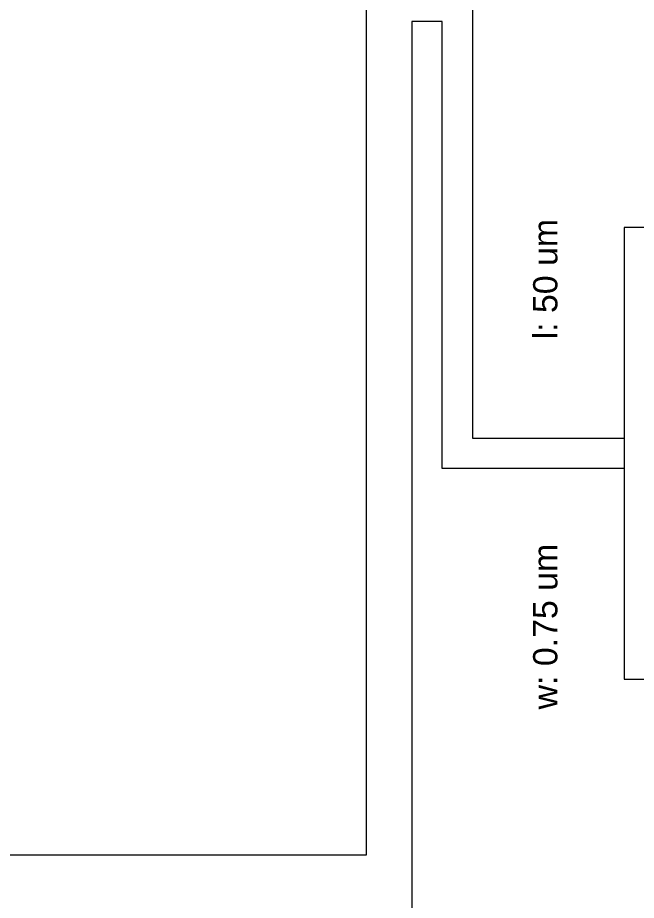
# Model space of a CAD drawing. Extents: x 1000 to 49000, y 2919 to 77300.
# Drawn here: x 37350 to 39390, y 43350 to 46263 of the extents above; entities that cross this region are included whole.
import ezdxf

# ---------------------------------------------------------------- set-up
doc = ezdxf.new("R2010")
doc.units = 13
doc.layers.add('Outer', color=1, linetype='Continuous', lineweight=0, true_color=0xff0000)
doc.styles.add('textstyle26', font='')
doc.styles.add('textstyle27', font='')
doc.styles.get('textstyle26').set_extended_font_data('Arial')
doc.styles.get('textstyle27').set_extended_font_data('Arial')

msp = doc.modelspace()

# ---------------------------------------------------------------- linework, layer by layer
at = {"layer": 'Outer'}
for points in [[(38850, 47725), (38850, 44875), (39350, 44875), (39350, 44775), (38750, 44775), (38750, 46250), (38650, 46250), (38650, 40450), (38750, 40450), (38750, 41925), (39350, 41925), (39350, 41825), (38850, 41825), (38850, 38975), (39350, 38975), (39350, 38875), (38750, 38875), (38750, 40350), (38500, 40350), (38500, 43200), (37600, 43200), (37600, 38200)], [(36500, 43500), (38500, 43500), (38500, 46350)], [(39450, 45570), (39350, 45570), (39350, 44080), (39450, 44080)]]:
    msp.add_lwpolyline(points, dxfattribs=at)

# ---------------------------------------------------------------- texts
at = {"layer": 'Outer', "char_height": 80, "attachment_point": 1, "rotation": 90}
for s, insert, style in [('l: 50 um', (39050.11, 45200.86), 'textstyle26'), ('w: 0.75 um', (39050, 43980), 'textstyle27')]:
    msp.add_mtext(s, dxfattribs=dict(at, insert=insert, style=style))

doc.saveas('drawing.dxf')
